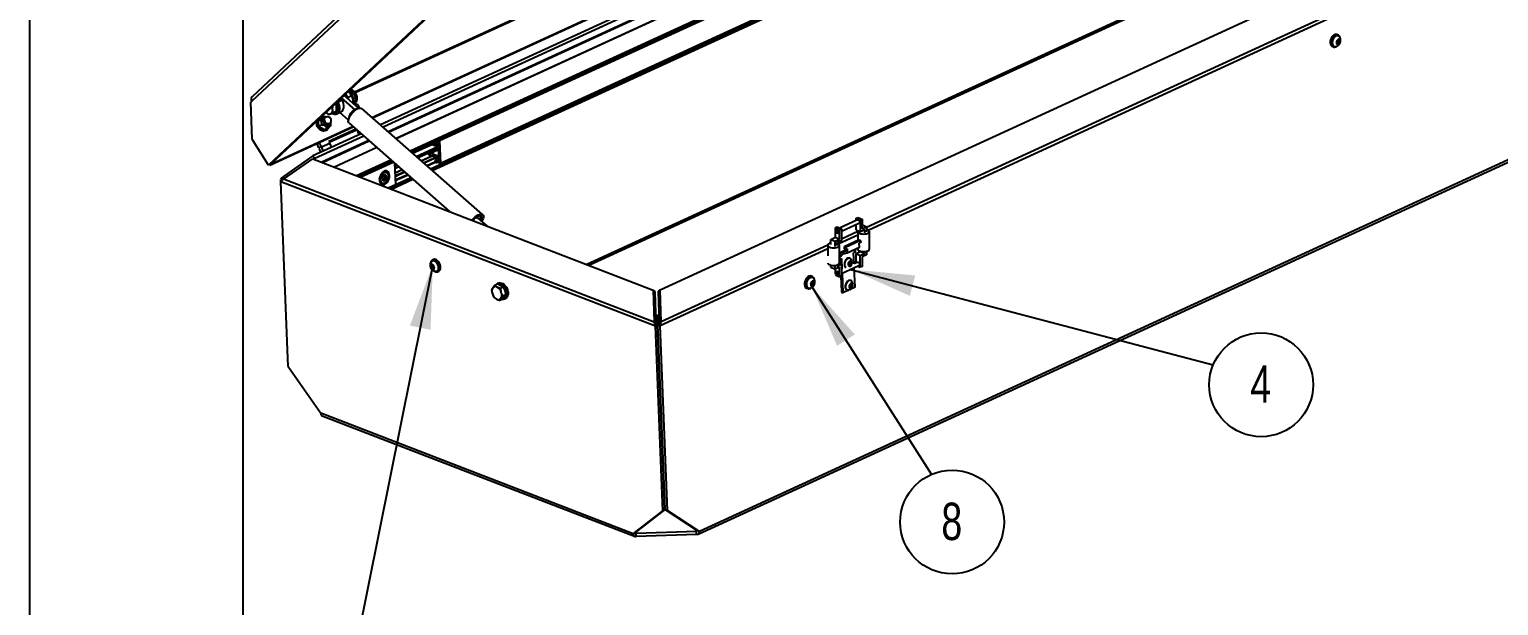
# Model space of a CAD drawing. Extents: x 0 to 7043, y 0 to 3042.
# Drawn here: x 0 to 1375, y 1475 to 2015 of the extents above; entities that cross this region are included whole.
import ezdxf

# ---------------------------------------------------------------- set-up
doc = ezdxf.new("R2010")
doc.units = 0
doc.header["$LTSCALE"] = 10
doc.layers.get('0').update_dxf_attribs({"linetype": 'CONTINUOUS'})
doc.layers.add('FORMATO', color=7, linetype='CONTINUOUS')
doc.styles.add('SLDTEXTSTYLE1', font='TXT', dxfattribs={"width": 0.75})
doc.dimstyles.new('SLDDIMSTYLE0', dxfattribs={"dimtxt": 0.18, "dimasz": 60, "dimexe": 0, "dimexo": 0.0625, "dimgap": 0, "dimtad": 0, "dimtih": 1, "dimtoh": 1, "dimdec": 0, "dimrnd": 1e-09, "dimzin": 0, "dimdsep": 46, "dimtxsty": 'Standard', "dimsah": 1, "dimcen": 0.09, "dimadec": 0, "dimazin": 0, "dimtfac": 60, "dimtdec": 0, "dimtofl": 0, "dimtmove": 0, "dimatfit": 3, "dimfxl": 1, "dimtolj": 1, "dimtzin": 0, "dimarcsym": 0})

# ---------------------------------------------------------------- blocks, each defined once
blk = doc.blocks.new('SW_NOTE_0_7')
at = {"layer": 'FORMATO', "color": 0}
blk.add_circle((19.4, -44.6), 48.6, dxfattribs=at)
at = {"layer": 'FORMATO', "color": 0, "insert": (19.1, -26.5), "char_height": 35, "attachment_point": 2, "style": 'SLDTEXTSTYLE1'}
blk.add_mtext('8', dxfattribs=at)
blk = doc.blocks.new('SW_NOTE_0_12')
at = {"layer": 'FORMATO', "color": 0}
blk.add_circle((44.9, -18.8), 48.6, dxfattribs=at)
at = {"layer": 'FORMATO', "color": 0, "insert": (44.5, -0.7), "char_height": 35, "attachment_point": 2, "style": 'SLDTEXTSTYLE1'}
blk.add_mtext('4', dxfattribs=at)

msp = doc.modelspace()

# ---------------------------------------------------------------- linework, layer by layer
at = {"color": 7, "linetype": 'Continuous'}
for p, q in [((0, 2970), (0, 0)), ((200, 100), (200, 2870)), ((320.7, 1932.3), (1768, 2597.6)), ((321.2, 1931.9), (1766.5, 2596.2)), ((1776.3, 2590.8), (328.7, 1925.3)), ((1777.9, 2588.3), (331.1, 1923.2)), ((1780.5, 2573.1), (343.3, 1912.5)), ((358.2, 1899.4), (1780.8, 2553.4)), ((377.1, 1882.8), (1781.8, 2528.5)), ((1677.1, 2504.7), (384, 1910.3)), ((384.6, 1888.7), (1677.8, 2483.1)), ((1678, 2483.6), (384.8, 1889.2)), ((590.4, 1770.9), (2101.2, 2465.4)), ((626.1, 1542.1), (2111.4, 2224.8)), ((2112.5, 2227.4), (627.3, 1544.6)), ((415.7, 2146.2), (208.4, 1951.8)), ((415.6, 2142), (208.3, 1947.6)), ((459.2, 2108.5), (223.8, 1887.7)), ((461.3, 2109.4), (225.9, 1888.7)), ((1225.3, 2009.5), (1224.1, 2010)), ((1225.3, 2008.7), (1225, 2008.8)), ((1219.8, 1998.8), (1220.9, 1998.3)), ((1221.2, 1999), (1221.5, 1998.9)), ((1223.8, 2002.4), (1224.6, 2004.5)), ((1224.6, 2000.9), (1223.8, 2002.4)), ((1224.8, 2002.1), (1224.1, 2001.8)), ((1224.6, 2004.5), (1226.2, 2005.2)), ((1226.3, 2001.5), (1224.6, 2000.9)), ((1225.2, 2003.2), (1224.8, 2002.1)), ((1224.8, 2002.1), (1226.3, 2001.5)), ((1225.6, 2004.2), (1225.2, 2003.2)), ((1225.3, 2004.8), (1225.6, 2004.2)), ((1225.6, 2004.2), (1227.1, 2003.7)), ((1226.2, 2005.2), (1227.1, 2003.7)), ((1227.1, 2003.7), (1226.3, 2001.5)), ((294.5, 1953.1), (308.1, 1941.1)), ((296, 1954.4), (297.8, 1951)), ((301.6, 1952.8), (299.2, 1957.4)), ((303.1, 1955.3), (300.9, 1957)), ((301.4, 1954.5), (301, 1954.7)), ((301.4, 1954.5), (303.1, 1955.3)), ((207.2, 1946.6), (208.3, 1947.6)), ((208.6, 1912.1), (207.2, 1946.6)), ((207.9, 1948.3), (208, 1947.3)), ((287.1, 1944.8), (284.3, 1943.5)), ((286.4, 1945.5), (287.1, 1944.8)), ((286.5, 1945.5), (286.7, 1945.2)), ((287.1, 1944.8), (287.2, 1941.4)), ((287.2, 1941.4), (287.3, 1938)), ((289, 1946.9), (288.6, 1947.5)), ((289, 1946.9), (292.8, 1948.7)), ((291.9, 1950.6), (304.6, 1939.5)), ((292.8, 1948.7), (291.9, 1950.6)), ((297.8, 1951), (301.6, 1952.8)), ((297.8, 1951), (298.3, 1949.7)), ((303.4, 1945.3), (304.3, 1946.4)), ((303.6, 1947.5), (305.4, 1948.3)), ((303.8, 1945.7), (304.7, 1946.1)), ((308.1, 1941.1), (304.6, 1939.5)), ((424.3, 1841.4), (311.3, 1940.6)), ((270.9, 1930), (270.1, 1929.3)), ((272.6, 1930.8), (270.6, 1929)), ((273.5, 1925.7), (271.5, 1923.8)), ((272.6, 1930.8), (272.9, 1929.8)), ((273.4, 1926.9), (273.5, 1925.7)), ((273.5, 1925.7), (274.6, 1925.2)), ((276.4, 1933), (275.7, 1932.7)), ((277.1, 1932.8), (275.8, 1932.7)), ((276.7, 1932), (276.2, 1931.6)), ((276.9, 1932.8), (276.4, 1933)), ((277.5, 1937.1), (280, 1935)), ((280, 1935), (281.8, 1935.6)), ((281, 1926.4), (281.5, 1926.9)), ((282.1, 1926), (282.3, 1927.3)), ((282.1, 1924.9), (282.1, 1926.1)), ((287.3, 1938), (284.4, 1936.6)), ((286.4, 1936.1), (287.5, 1936.6)), ((287.9, 1935.7), (291.8, 1937.5)), ((298.6, 1929.8), (290.5, 1936.9)), ((299.3, 1926.9), (393.4, 1844.2)), ((225.2, 1887.7), (303.1, 1923.5)), ((226.6, 1889), (302.6, 1924)), ((310.6, 1917), (265.5, 1896.3)), ((313, 1914.9), (267.1, 1893.8)), ((278.3, 1922.7), (276.3, 1920.8)), ((277.4, 1923.4), (278.3, 1922.7)), ((278.3, 1920.6), (279.1, 1921.3)), ((282.1, 1924.9), (280.2, 1923)), ((305.5, 1921.4), (280.2, 1909.8)), ((280.7, 1909.1), (306.2, 1920.8)), ((281.5, 1924.6), (282.1, 1924.9)), ((306.8, 1920.3), (307.5, 1919.2)), ((223.8, 1887.7), (208.8, 1911.4)), ((269, 1907.8), (269.4, 1906.9)), ((269.4, 1906.9), (271.3, 1908.7)), ((272.9, 1905.5), (271, 1903.7)), ((271, 1903.7), (271.6, 1902.8)), ((271.3, 1908.7), (271.2, 1908.9)), ((272.9, 1905.5), (273.5, 1904.5)), ((281.3, 1908.1), (273.5, 1904.5)), ((280.2, 1909.8), (281.3, 1908.1)), ((325.2, 1904.1), (285.5, 1885.9)), ((358.7, 1898.9), (379.4, 1908.4)), ((373.5, 1898.9), (373.5, 1899.2)), ((383, 1903.9), (373.7, 1899.6)), ((374.6, 1898.7), (374.6, 1898.5)), ((375.7, 1898.1), (375.7, 1898.3)), ((383.1, 1902.1), (375.9, 1898.8)), ((383, 1904.4), (376.2, 1907)), ((376.2, 1898.8), (383.3, 1896.1)), ((378.1, 1907.9), (378.2, 1907.6)), ((378.8, 1907.9), (378.2, 1907.6)), ((378.2, 1907.6), (378.9, 1907.3)), ((378.9, 1907.3), (378.8, 1908.2)), ((382.8, 1908.2), (379.9, 1906.9)), ((379.9, 1907.8), (379.9, 1906.9)), ((379.9, 1906.9), (382.9, 1905.7)), ((382.8, 1908.9), (380.6, 1909.7)), ((382.4, 1910.5), (382.9, 1910.3)), ((382.9, 1905.7), (382.8, 1908.9)), ((382.9, 1910.8), (382.9, 1910.7)), ((382.9, 1910.3), (382.9, 1910.7)), ((383.3, 1896.1), (383, 1904.4)), ((384, 1910.3), (384.8, 1889.2)), ((225.9, 1888.7), (223.8, 1887.7)), ((224.8, 1888.2), (225.2, 1887.7)), ((226.6, 1889), (225.2, 1887.7)), ((226.5, 1889.3), (226.6, 1889)), ((265.5, 1896.3), (237.9, 1877.1)), ((237.9, 1874.5), (265.5, 1893.6)), ((265.5, 1896.3), (267.1, 1893.8)), ((265.5, 1893.6), (584, 1770.7)), ((267.1, 1893.8), (266.3, 1893.3)), ((309, 1876.8), (340.1, 1891.1)), ((309.8, 1876.5), (340.6, 1890.6)), ((341.8, 1889.5), (342.6, 1869.5)), ((377.6, 1896.4), (367.1, 1891.6)), ((376.1, 1896.2), (377.5, 1896.9)), ((377.5, 1896.9), (376.7, 1897.3)), ((377.6, 1896), (377.5, 1896.9)), ((379.3, 1896.3), (378.6, 1896.5)), ((378.6, 1896.5), (378.6, 1895.6)), ((379.3, 1895.3), (379.3, 1896.3)), ((380.2, 1894.4), (382, 1895.2)), ((383.4, 1894.2), (380.2, 1892.8)), ((380.3, 1890.9), (380.2, 1892.8)), ((380.2, 1892.8), (383.5, 1891.5)), ((383.4, 1894.7), (380.4, 1895.8)), ((380.4, 1895.8), (380.4, 1894.9)), ((381.1, 1890), (382.2, 1890.5)), ((383.7, 1889.9), (381.3, 1890.9)), ((381.3, 1890.9), (381.3, 1890.5)), ((383.5, 1891.5), (383.4, 1894.7)), ((383.8, 1889.6), (383.7, 1889.9)), ((236.7, 1873.5), (235.3, 1874.1)), ((235.4, 1872.3), (235.3, 1874.1)), ((586, 1736.9), (235.3, 1872.2)), ((242.2, 1699.2), (235.3, 1872.2)), ((237.9, 1877.1), (239.1, 1875.3)), ((584.9, 1740.6), (237.9, 1874.5)), ((328, 1874.4), (327.9, 1874.5)), ((328, 1875.6), (328, 1874.3)), ((330.2, 1879.8), (329.3, 1878.8)), ((330, 1879.7), (329.6, 1879.6)), ((330, 1870.7), (330.2, 1870.6)), ((330.7, 1874.6), (330.4, 1874.7)), ((332.6, 1874.1), (331.3, 1874.6)), ((331.3, 1873.2), (331.4, 1873.2)), ((331.5, 1877.8), (331.7, 1877.7)), ((332.3, 1875.1), (332.2, 1875.3)), ((332.2, 1875.3), (333.4, 1874.8)), ((332.3, 1877.7), (333.6, 1877.2)), ((333.9, 1876.1), (332.7, 1876.6)), ((334.3, 1881.1), (334.1, 1881.2)), ((339, 1865.2), (359, 1874.4)), ((349, 1883.2), (342.2, 1880.1)), ((336, 1866.4), (342.6, 1869.5)), ((428.8, 1830.6), (419.9, 1838.4)), ((754.6, 1829.1), (756.2, 1829.9)), ((756.2, 1829.9), (760.2, 1828.1)), ((775.2, 1836.5), (758.5, 1828.8)), ((760.1, 1825.7), (776.6, 1833.3)), ((773.9, 1827), (774, 1832.1)), ((774, 1838), (775.6, 1838.8)), ((774, 1835.9), (774, 1838)), ((774, 1838), (777.9, 1836.2)), ((775.6, 1838.8), (779.6, 1837)), ((777.9, 1836.2), (779.6, 1837)), ((777.9, 1825.2), (777.9, 1836.2)), ((779.6, 1837), (779.5, 1828.1)), ((779.5, 1828.1), (783.8, 1830)), ((779.6, 1831.7), (779.9, 1831.8)), ((779.9, 1831.8), (783.8, 1830)), ((783.8, 1830), (783.8, 1825.2)), ((750.3, 1818.2), (754.5, 1820.2)), ((750.3, 1818.2), (754.2, 1816.5)), ((750.3, 1813.3), (750.3, 1818.2)), ((754.2, 1816.5), (758.5, 1818.4)), ((754.2, 1811.6), (754.2, 1816.5)), ((754.5, 1820.2), (754.6, 1829.1)), ((754.5, 1820.2), (758.5, 1818.4)), ((754.6, 1829.1), (758.5, 1827.3)), ((755.8, 1827.6), (755.2, 1827.3)), ((760.1, 1817.1), (755.9, 1815.1)), ((756.7, 1824.1), (757.2, 1824.4)), ((758.5, 1827.3), (760.2, 1828.1)), ((758.5, 1818.4), (758.5, 1827.3)), ((760.2, 1828.1), (760.1, 1817.1)), ((776.7, 1817.6), (762.6, 1811.2)), ((778.1, 1817.1), (764.1, 1810.6)), ((773.9, 1827), (777.9, 1825.2)), ((775.5, 1825.7), (775.5, 1817.1)), ((776.7, 1817.6), (778.1, 1817.1)), ((782.1, 1827.1), (777.9, 1825.2)), ((778.1, 1817.1), (778.2, 1815.3)), ((782.1, 1824.4), (782.1, 1827.1)), ((784.8, 1827.4), (783.8, 1827.8)), ((786.4, 1809.2), (786.5, 1825.6)), ((747.3, 1812.7), (747.3, 1802.7)), ((755.9, 1815.1), (755.9, 1812.4)), ((756.7, 1814.5), (755.9, 1814.8)), ((758.3, 1796.2), (758.3, 1812.7)), ((758.3, 1802.9), (758.8, 1803.1)), ((758.8, 1802), (758.3, 1802.1)), ((764.2, 1808.1), (758.7, 1805.6)), ((758.7, 1805.6), (764.2, 1807)), ((758.7, 1805.6), (758.8, 1803.1)), ((760.2, 1802.6), (758.8, 1803.1)), ((758.8, 1802), (760.2, 1802.6)), ((758.9, 1799.7), (758.8, 1802)), ((765.7, 1805.3), (760.2, 1803.9)), ((760.2, 1803.9), (760.2, 1802.6)), ((764.1, 1810.6), (762.6, 1811.2)), ((762.6, 1811.2), (762.7, 1809.4)), ((762.7, 1809.4), (764.1, 1808.8)), ((764.1, 1808.8), (764.1, 1810.6)), ((764.1, 1808.8), (765.5, 1809.5)), ((764.2, 1807), (764.2, 1808.8)), ((765.5, 1809.5), (765.7, 1805.3)), ((777, 1810.5), (765.7, 1805.3)), ((772.9, 1808.4), (771.5, 1807.8)), ((771.5, 1807.8), (771.5, 1808)), ((773, 1806.2), (771.6, 1805.5)), ((772, 1795.4), (771.6, 1805.5)), ((772.6, 1808.5), (772.9, 1808.4)), ((772.9, 1808.4), (773, 1806.2)), ((773.9, 1805), (778.1, 1806.9)), ((773.9, 1805), (777.8, 1803.2)), ((773.9, 1796.3), (773.9, 1805)), ((778.2, 1815.3), (776.8, 1814.6)), ((777, 1810.5), (776.8, 1814.6)), ((777.8, 1803.2), (782.1, 1805.1)), ((777.8, 1792.2), (777.8, 1803.2)), ((778.1, 1806.9), (778.1, 1807)), ((778.1, 1806.9), (782.1, 1805.1)), ((783.7, 1803.8), (779.5, 1801.8)), ((779.5, 1801.8), (779.5, 1792.9)), ((782.1, 1805.1), (782.1, 1806.7)), ((783.7, 1807), (783.7, 1803.8)), ((375.8, 1792), (375.9, 1794)), ((377.2, 1792.7), (375.8, 1792)), ((377.1, 1790.3), (375.8, 1792)), ((375.9, 1794), (377.3, 1794.3)), ((378.2, 1799.3), (377.1, 1798.8)), ((377.4, 1798.1), (377.1, 1798)), ((378.6, 1790.9), (377.1, 1790.3)), ((378.6, 1790.5), (377.1, 1790.3)), ((377.2, 1792.7), (377.3, 1793.7)), ((377.9, 1791.8), (377.2, 1792.7)), ((377.3, 1794.3), (378.7, 1792.5)), ((377.3, 1793.7), (377.3, 1794.3)), ((378.6, 1790.9), (377.9, 1791.8)), ((378.7, 1792.5), (378.6, 1790.5)), ((378.6, 1790.9), (378.6, 1790.9)), ((381.5, 1788.4), (381.8, 1788.6)), ((382.1, 1787.9), (383.2, 1788.4)), ((750.3, 1792), (750.3, 1794)), ((750.3, 1792), (754.2, 1790.2)), ((754.2, 1790.2), (754.2, 1793.8)), ((758.4, 1792.2), (754.2, 1790.2)), ((754.5, 1785.5), (754.5, 1790.4)), ((755.9, 1793.1), (760.1, 1795.1)), ((755.9, 1794.2), (755.9, 1793.1)), ((758.3, 1799.9), (758.9, 1799.7)), ((758.3, 1795.9), (760.1, 1795.1)), ((758.4, 1783.2), (758.4, 1792.2)), ((758.9, 1799.7), (760.3, 1800.3)), ((758.9, 1799.7), (759.1, 1795.5)), ((760.1, 1795.1), (760.1, 1784)), ((760.1, 1786.1), (776.6, 1793.7)), ((760.7, 1790.2), (760.1, 1790)), ((760.3, 1800.3), (760.7, 1790.2)), ((767.1, 1794.3), (767.2, 1795.9)), ((767.5, 1794.7), (767.1, 1794.3)), ((768.1, 1793.7), (767.1, 1794.3)), ((767.2, 1795.9), (768.3, 1797)), ((768.1, 1795.3), (767.5, 1794.7)), ((768.2, 1800.5), (767.9, 1800.6)), ((768.2, 1796.9), (768.1, 1796.1)), ((768.1, 1796.1), (768.1, 1795.3)), ((768.1, 1795.3), (769.2, 1794.9)), ((769.2, 1794.9), (768.1, 1793.7)), ((768.2, 1796.9), (769.3, 1796.5)), ((768.3, 1797), (769.3, 1796.5)), ((769.3, 1796.5), (769.2, 1794.9)), ((775.1, 1796.9), (772, 1795.4)), ((772.9, 1773.3), (772.1, 1791.6)), ((775.5, 1793.2), (777.8, 1792.2)), ((779.5, 1792.9), (777.8, 1792.2)), ((435.7, 1775), (433.8, 1772.8)), ((438.6, 1776.4), (435.7, 1775)), ((439.1, 1777.3), (438, 1776.8)), ((438.6, 1776.4), (441.3, 1774.9)), ((441.3, 1774.9), (443.9, 1773.5)), ((731.6, 1776.1), (732.4, 1778.3)), ((732.4, 1774.6), (731.6, 1776.1)), ((733, 1783.3), (731.9, 1783.7)), ((732.6, 1775.8), (731.9, 1775.6)), ((732.4, 1778.3), (734, 1778.9)), ((734, 1775.2), (732.4, 1774.6)), ((733, 1776.9), (732.6, 1775.8)), ((732.6, 1775.8), (734, 1775.2)), ((733, 1782.5), (732.8, 1782.6)), ((733.4, 1778), (733, 1776.9)), ((733.1, 1778.5), (733.4, 1778)), ((733.4, 1778), (734.8, 1777.4)), ((734, 1778.9), (734.8, 1777.4)), ((734.8, 1777.4), (734, 1775.2)), ((754.5, 1785), (758.4, 1783.2)), ((755.7, 1787.9), (755.2, 1787.7)), ((756.7, 1784.5), (757.2, 1784.8)), ((760.1, 1784), (758.4, 1783.2)), ((759.6, 1783.8), (760.2, 1768.7)), ((760.9, 1786.5), (761.6, 1768.2)), ((767.9, 1774.8), (768.9, 1776.1)), ((768, 1773.2), (767.9, 1774.8)), ((769, 1774.7), (768.5, 1774.1)), ((769, 1779.6), (768.8, 1779.7)), ((768.9, 1776.1), (770, 1775.8)), ((768.9, 1776.1), (768.9, 1775.5)), ((768.9, 1775.5), (769, 1774.7)), ((769, 1774.7), (770.1, 1774.3)), ((770.1, 1774.3), (769.1, 1773)), ((770, 1775.8), (770.1, 1774.3)), ((435, 1763.8), (437.2, 1762.2)), ((441, 1772.1), (438, 1773.4)), ((440.3, 1760.9), (441.4, 1762.8)), ((443.2, 1762.2), (440.3, 1760.9)), ((443.9, 1773.5), (441, 1772.1)), ((444.7, 1764.3), (443.2, 1762.2)), ((446.2, 1766.4), (443.3, 1765.1)), ((443.9, 1773.5), (445.1, 1769.9)), ((446.2, 1766.4), (444.7, 1764.3)), ((444.7, 1762.2), (445.8, 1762.8)), ((445.1, 1769.9), (446.2, 1766.4)), ((584, 1770.7), (584.9, 1740.6)), ((584, 1770.7), (585.6, 1769.5)), ((585.6, 1769.5), (586.5, 1739.4)), ((589, 1769.6), (590.4, 1770.9)), ((589.8, 1739.5), (589, 1769.6)), ((591.3, 1740.8), (590.4, 1770.9)), ((727.6, 1772.5), (728.7, 1772.1)), ((729, 1772.8), (729.3, 1772.7)), ((760.2, 1768.7), (761.6, 1768.2)), ((767.3, 1770.8), (761.6, 1768.2)), ((765.3, 1770.9), (765.6, 1770.8)), ((768.5, 1774.1), (768, 1773.4)), ((768, 1773.4), (769.1, 1773)), ((768, 1773.4), (768, 1773.4)), ((769.1, 1773), (768, 1773.2)), ((772.9, 1773.3), (768.4, 1771.3)), ((588.3, 1746.5), (586.2, 1747.4)), ((589.6, 1747.1), (588.3, 1746.5)), ((584.9, 1740.6), (586.5, 1739.4)), ((588.1, 1737.9), (586, 1736.9)), ((592.9, 1564), (586, 1736.9)), ((586.5, 1739.4), (588.1, 1737.9)), ((595, 1564.9), (588.1, 1737.9)), ((588.2, 1737.9), (589.8, 1739.5)), ((588.2, 1737.9), (590.4, 1737.1)), ((595.1, 1565.1), (588.2, 1737.9)), ((588.4, 1738.1), (588.3, 1746.5)), ((591.3, 1740.8), (589.8, 1739.5)), ((597.3, 1564.3), (590.4, 1737.1)), ((588.5, 1729.1), (588.5, 1730.6)), ((589.6, 1702.1), (588.6, 1728.4)), ((242.2, 1699.2), (272.7, 1655.3)), ((589.6, 1701.9), (589.6, 1701.9)), ((589.6, 1701.9), (589.7, 1701.9)), ((565.1, 1542.5), (272.7, 1655.3)), ((274.1, 1652.9), (566.5, 1540.1)), ((565.1, 1542.5), (592.9, 1564)), ((567.2, 1543.5), (595, 1564.9)), ((592.9, 1564), (595, 1564.9)), ((597.3, 1564.3), (595.1, 1565.1)), ((595.1, 1565.1), (625.1, 1545.5)), ((597.3, 1564.3), (627.3, 1544.6)), ((565.1, 1542.5), (567.2, 1543.5)), ((567.9, 1542.9), (624.5, 1544.8)), ((568, 1540.2), (567.9, 1542.9)), ((568, 1540.2), (624.6, 1542.1)), ((624.6, 1542.1), (624.5, 1544.8)), ((627.3, 1544.6), (625.1, 1545.5))]:
    msp.add_line(p, q, dxfattribs=at)
at = {"color": 8, "linetype": 'Continuous'}
for p, q in [((304.5, 1956.2), (1752.8, 2621.9)), ((305, 1955.6), (1753, 2621.2)), ((1778.5, 2582.1), (335.9, 1919)), ((336.3, 1918.7), (1780.1, 2582.4)), ((1780.5, 2573), (343.4, 1912.4)), ((356.4, 1901), (1780.7, 2555.7)), ((1780.7, 2555), (357, 1900.5)), ((358, 1899.6), (1780.8, 2553.6)), ((375.4, 1884.3), (1776.5, 2528.4)), ((1779.5, 2529), (375.9, 1883.8)), ((377, 1882.9), (1781.8, 2528.7)), ((1759.6, 2363.5), (522, 1794.6)), ((523.8, 1793.9), (1760.4, 2362.3)), ((1942.7, 2362.1), (783.8, 1829.3)), ((1942.7, 2358.8), (785.7, 1826.9)), ((317.8, 1910.7), (273.8, 1890.4)), ((274.3, 1890.2), (318.2, 1910.3)), ((325.3, 1904.1), (285.6, 1885.8)), ((358.5, 1899.2), (381.1, 1909.6)), ((362.2, 1895.9), (381.7, 1904.9)), ((373.5, 1898.8), (363.9, 1894.4)), ((383, 1902.6), (374.6, 1898.7)), ((383, 1902.4), (374.6, 1898.5)), ((383.1, 1902), (376.2, 1898.8)), ((382.5, 1909), (379.9, 1907.8)), ((306.2, 1877.9), (338.3, 1892.7)), ((338.9, 1892.2), (307.1, 1877.6)), ((308.7, 1876.9), (339.9, 1891.3)), ((342, 1886.6), (344.1, 1887.6)), ((345.8, 1886.1), (342.1, 1884.3)), ((377.6, 1896.3), (367.2, 1891.5)), ((369, 1889.9), (379.7, 1894.8)), ((382.2, 1895.1), (369.6, 1889.4)), ((372, 1887.3), (380.3, 1891.1)), ((380.5, 1890.4), (372.6, 1886.8)), ((379.3, 1895.9), (378.6, 1895.6)), ((381.5, 1895.4), (380.4, 1894.9)), ((381.8, 1890.7), (381.3, 1890.5)), ((330.4, 1874.7), (330.6, 1874.6)), ((330.8, 1874.5), (330.9, 1874.6)), ((331.1, 1873.8), (331.8, 1873.5)), ((331.6, 1877.7), (331.5, 1877.8)), ((333.3, 1878), (332.7, 1878.3)), ((336.2, 1866.3), (357.2, 1876)), ((357.8, 1875.5), (337.1, 1866)), ((338.7, 1865.3), (358.9, 1874.6)), ((349.1, 1883.2), (342.2, 1880)), ((342.3, 1877.6), (350.9, 1881.6)), ((351.5, 1881), (342.4, 1876.8)), ((342.5, 1873.8), (353.9, 1879)), ((354.5, 1878.4), (342.5, 1872.9)), ((775.5, 1822.2), (757.6, 1814)), ((775.5, 1825.5), (760.1, 1818.5)), ((747.3, 1809.3), (590.4, 1737.1)), ((747.3, 1812.6), (591.3, 1740.8)), ((588.3, 1746.5), (586.2, 1747.3)), ((589.6, 1747), (588.3, 1746.5)), ((588.5, 1729.2), (588.5, 1729.1)), ((588.5, 1729.1), (588.6, 1729.2)), ((588.6, 1728.4), (588.5, 1728.4)), ((588.6, 1728.4), (588.6, 1728.4)), ((589.6, 1702.1), (589.6, 1702.1)), ((589.6, 1702.1), (589.7, 1702.1)), ((567.9, 1542.9), (567.3, 1543.2)), ((625.1, 1545.1), (624.5, 1544.8))]:
    msp.add_line(p, q, dxfattribs=at)
at = {"color": 7, "linetype": 'Continuous', "flags": 128}
for points in [[(1224.1, 2010), (1223.3, 2010.1), (1222.3, 2010), (1221.2, 2009.5), (1220.2, 2008.7), (1219.3, 2007.7), (1218.6, 2006.4), (1218.1, 2005), (1217.8, 2003.5), (1217.8, 2002.1), (1218, 2000.9), (1218.5, 1999.8), (1219.2, 1999.1), (1219.8, 1998.8)], [(1227.3, 2006), (1227.2, 2006.8), (1226.8, 2008), (1226.2, 2008.9), (1225.4, 2009.5), (1224.5, 2009.7), (1223.4, 2009.6), (1222.4, 2009.1), (1221.4, 2008.3), (1220.5, 2007.2), (1219.7, 2005.9), (1219.2, 2004.5), (1218.9, 2003.1), (1218.9, 2001.7), (1219.1, 2000.4), (1219.6, 1999.4), (1220.3, 1998.7), (1221.2, 1998.2), (1222.2, 1998.2), (1223.3, 1998.5), (1224.3, 1999.1), (1224.8, 1999.6)], [(1225, 2008.8), (1224.9, 2008.9), (1224, 2009), (1223.1, 2008.8), (1222.1, 2008.2), (1221.2, 2007.4), (1220.5, 2006.3), (1219.9, 2005.1), (1219.5, 2003.8), (1219.4, 2002.5), (1219.5, 2001.3), (1219.9, 2000.2), (1220.5, 1999.5), (1221.2, 1999)], [(1226.2, 2008), (1226, 2008.3), (1225.2, 2008.7), (1224.3, 2008.9), (1223.3, 2008.7), (1222.4, 2008.1), (1221.5, 2007.3), (1220.7, 2006.2), (1220.2, 2005), (1219.8, 2003.7), (1219.7, 2002.4), (1219.8, 2001.2), (1220.2, 2000.1), (1220.8, 1999.4), (1221.5, 1998.9), (1222.4, 1998.8), (1222.7, 1998.8)], [(1227, 2002.5), (1227.3, 2003.4), (1227.2, 2004.3), (1227, 2005), (1226.5, 2005.4), (1225.9, 2005.6), (1225.2, 2005.3), (1224.6, 2004.8), (1224, 2004), (1223.7, 2003.1), (1223.6, 2002.2), (1223.7, 2001.4), (1224.1, 2000.8), (1224.7, 2000.5), (1225.3, 2000.6), (1226, 2001), (1226.6, 2001.6), (1227, 2002.5)], [(300.9, 1957), (300.7, 1957.1), (299.4, 1957.6)], [(304.7, 1946.2), (305.1, 1946.4), (305.9, 1947.1), (306.4, 1947.9), (306.8, 1949), (306.9, 1950.3), (306.8, 1951.6), (306.4, 1952.9), (306.2, 1953.6), (305.5, 1954.9), (304.7, 1956), (303.8, 1957), (302.7, 1957.7), (301.5, 1958.1), (300.5, 1958.2), (299.9, 1958.1)], [(303.1, 1955.3), (303.6, 1954.5), (304.7, 1952)], [(283.2, 1936.1), (284, 1935.9), (285.2, 1935.8), (286.3, 1936), (287.2, 1936.6), (287.9, 1937.5), (288.4, 1938.7), (288.7, 1940.1), (288.7, 1941.6), (288.4, 1943.3), (287.9, 1944.9), (287.2, 1946.2)], [(283.9, 1939.8), (284.1, 1942.6), (284.2, 1943.4)], [(284.4, 1936.6), (284, 1939), (283.9, 1939.8)], [(284.1, 1935.9), (284.2, 1935.8), (285.5, 1935.4), (286.8, 1935.4), (287.9, 1935.7), (288.9, 1936.3), (289.7, 1937.3), (290.2, 1938.6), (290.5, 1940.1), (290.5, 1941.7), (290.2, 1943.5), (289.7, 1945.2), (289, 1946.9)], [(287.1, 1944.2), (287.5, 1943), (287.6, 1941.6)], [(287.6, 1941.6), (287.6, 1940.2), (287.3, 1939.2)], [(287.5, 1936.6), (288.3, 1937.1), (289, 1938), (289.5, 1939.2), (289.8, 1940.6), (289.8, 1942.2), (289.5, 1943.8), (289, 1945.4), (288.2, 1947), (288.2, 1947.1)], [(291.8, 1937.5), (291.8, 1937.5), (292.8, 1938.1), (293.5, 1939.1), (294.1, 1940.4), (294.4, 1941.9), (294.4, 1943.5), (294.1, 1945.3), (293.6, 1947), (292.8, 1948.7)], [(299.3, 1926.9), (299, 1927.2), (298.7, 1927.9), (298.5, 1928.9), (298.7, 1930.2), (299.1, 1931.5), (299.8, 1933), (300.7, 1934.5), (301.8, 1935.9), (303, 1937.3), (304.3, 1938.5), (305.7, 1939.5), (307, 1940.3), (308.3, 1940.9), (309.5, 1941.1), (310.4, 1941), (311.2, 1940.7), (311.3, 1940.6)], [(304.3, 1946.4), (304.4, 1946.5), (305.4, 1948.3)], [(304.7, 1952), (305, 1951), (305.4, 1948.3)], [(309.3, 1941.1), (307.1, 1940.6), (306.8, 1940.5)], [(278.3, 1920.6), (277.7, 1920.1), (276.6, 1919.7), (275.3, 1919.6), (274, 1919.8), (272.7, 1920.4), (271.5, 1921.3), (270.5, 1922.4), (269.7, 1923.6), (269.2, 1925), (269, 1926.3), (269.1, 1927.5), (269.6, 1928.6), (270.1, 1929.3)], [(278.5, 1920.8), (277.3, 1920.4), (276.1, 1920.3), (274.8, 1920.6), (273.5, 1921.1), (272.3, 1922), (271.2, 1923.1), (270.4, 1924.3), (269.9, 1925.7), (269.7, 1927), (269.9, 1928.2), (270.3, 1929.3), (271.1, 1930.2), (272.1, 1930.8), (272.8, 1931)], [(271.5, 1923.8), (270.8, 1926.4), (270.6, 1929)], [(273.5, 1931.4), (273.1, 1931.2), (272.6, 1930.8)], [(281, 1926.4), (280.8, 1926.3), (280, 1925.9), (279, 1925.9), (278, 1926.2), (277, 1926.8), (276.2, 1927.7)], [(281.8, 1935.6), (282, 1935.7), (284.4, 1936.6)], [(276.3, 1920.8), (273.5, 1922.2), (271.5, 1923.8)], [(278.3, 1922.7), (278.9, 1923), (279.2, 1923.3)], [(374.6, 1898.7), (374.5, 1899), (374.4, 1899.3), (374.2, 1899.5), (374, 1899.6), (373.8, 1899.7), (373.7, 1899.6), (373.6, 1899.4), (373.5, 1899.2)], [(373.5, 1898.9), (373.7, 1898.1), (374, 1897.4), (374.5, 1896.7), (375.1, 1896.3), (375.6, 1896.1), (376.1, 1896.3), (376.5, 1896.6), (376.7, 1897.3)], [(374.6, 1898.5), (374.7, 1898.2), (374.8, 1897.9), (375, 1897.7), (375.2, 1897.6), (375.4, 1897.6), (375.5, 1897.6), (375.6, 1897.8), (375.7, 1898.1)], [(376.2, 1898.8), (376.1, 1898.8), (376, 1898.8), (375.9, 1898.8), (375.8, 1898.8), (375.7, 1898.7), (375.7, 1898.6), (375.7, 1898.5), (375.7, 1898.3)], [(377.6, 1896), (377.6, 1895.7), (377.6, 1895.6)], [(378.6, 1895.3), (378.6, 1895.3), (378.6, 1895.6)], [(379.3, 1895.3), (379.4, 1895), (379.4, 1895)], [(380.1, 1894.4), (380.1, 1894.4), (380.3, 1894.5), (380.4, 1894.6), (380.4, 1894.9)], [(380.3, 1890.9), (380.3, 1890.7), (380.5, 1890.4), (380.6, 1890.2), (380.8, 1890), (381, 1890), (381.2, 1890.1), (381.3, 1890.3), (381.3, 1890.5)], [(383.8, 1889.6), (383.8, 1889.3), (383.9, 1889), (384.1, 1888.8), (384.3, 1888.7), (384.5, 1888.7), (384.7, 1888.8), (384.8, 1888.9), (384.8, 1889.2)], [(237.9, 1877.1), (236.4, 1875.8), (235.3, 1874.1)], [(235.3, 1872.2), (236.4, 1873.4), (237.9, 1874.5)], [(337.1, 1878), (336.9, 1879.3), (336.5, 1880.5), (335.8, 1881.4), (335, 1882), (334, 1882.3), (333, 1882.2), (331.9, 1881.8), (330.8, 1881), (329.8, 1880), (329, 1878.7), (328.3, 1877.3), (327.8, 1875.8), (327.6, 1874.4), (327.7, 1872.9), (328, 1871.7), (328.6, 1870.6), (329.3, 1869.9), (330.2, 1869.4), (331.2, 1869.4), (332.3, 1869.6), (333.4, 1870.2), (334.5, 1871.1), (335.4, 1872.2), (336.1, 1873.6), (336.7, 1875), (337, 1876.5), (337.1, 1878)], [(327.7, 1875), (328, 1874.4), (328, 1874.2)], [(327.8, 1874.8), (328, 1874.6), (328.1, 1874.5)], [(328.5, 1874), (328.7, 1876), (329, 1877), (329.5, 1878.1), (330.1, 1879), (330.8, 1879.8), (332.2, 1880.8), (333.6, 1881.1), (334.3, 1880.9), (335, 1880.6), (335.5, 1880), (335.9, 1879.3), (336.2, 1877.6)], [(329.4, 1879.5), (329.6, 1879.6), (329.9, 1879.6)], [(330.2, 1879.9), (329.6, 1879.6), (329.5, 1879.5)], [(329.9, 1879.7), (329.8, 1879.7), (329.8, 1879.7)], [(332.5, 1873.2), (333.2, 1873.7), (333.8, 1874.5), (334.2, 1875.5), (334.4, 1876.5), (334.3, 1877.4), (333.9, 1878.1), (333.3, 1878.5), (332.6, 1878.5), (331.9, 1878.2), (331.2, 1877.5), (330.7, 1876.6), (330.4, 1875.6), (330.4, 1874.7), (330.6, 1873.8), (331.1, 1873.3), (331.7, 1873.1), (332.5, 1873.2)], [(336.2, 1877.6), (336, 1875.6), (335.7, 1874.6), (335.2, 1873.5), (334.6, 1872.6), (334, 1871.8), (332.6, 1870.8), (331.1, 1870.5), (330.4, 1870.7), (330.4, 1870.7)], [(330.5, 1875.6), (330.5, 1875.5), (330.4, 1875.4)], [(330.4, 1874.7), (330.4, 1874.7), (330.5, 1874.6), (330.6, 1874.6)], [(330.6, 1874.6), (330.7, 1874.6), (330.8, 1874.5), (331, 1874.3), (331, 1874.1), (331.1, 1874), (331.1, 1873.7)], [(331, 1877.1), (331, 1877.1), (331, 1876.9)], [(331.1, 1873.7), (331.2, 1873.5), (331.2, 1873.3), (331.3, 1873.2), (331.4, 1873.2), (331.6, 1873.2), (331.7, 1873.2), (331.7, 1873.4), (331.8, 1873.5)], [(331.6, 1874.5), (331.4, 1874.6), (331.3, 1874.6)], [(331.3, 1873.2), (331.7, 1873.1), (332.4, 1873.3)], [(331.6, 1874.5), (331.4, 1874.5), (331.4, 1874.5)], [(331.6, 1877.7), (331.6, 1877.8), (331.5, 1877.8)], [(332.6, 1878.2), (332.4, 1878), (332.1, 1877.8), (332, 1877.7), (331.8, 1877.7), (331.7, 1877.7), (331.6, 1877.7)], [(331.6, 1874.5), (331.7, 1874.4), (331.9, 1874.4), (332, 1874.5), (332.2, 1874.6), (332.2, 1874.7), (332.3, 1874.9), (332.3, 1875.1), (332.2, 1875.2)], [(332.6, 1877.6), (332.4, 1877.6), (332.3, 1877.6)], [(332.4, 1873.3), (333.1, 1873.8), (333.7, 1874.5), (334.2, 1875.5), (334.3, 1876.5), (334.2, 1877.4), (333.9, 1878.1), (333.3, 1878.5)], [(333.3, 1878), (333.4, 1878.2), (333.4, 1878.3), (333.3, 1878.4), (333.2, 1878.5), (333.1, 1878.5), (333, 1878.4), (332.8, 1878.4), (332.7, 1878.2), (332.6, 1878.2)], [(332.8, 1874), (333, 1873.9), (333.1, 1873.9), (333.3, 1874), (333.4, 1874.1), (333.5, 1874.2), (333.5, 1874.4), (333.5, 1874.6), (333.5, 1874.6), (333.4, 1874.8)], [(333.9, 1877.1), (333.6, 1877.2), (333.3, 1877.3), (333.2, 1877.5), (333.2, 1877.7), (333.3, 1878), (333.3, 1878)], [(333.9, 1877.1), (334, 1877.1), (334.2, 1877), (334.3, 1876.9), (334.3, 1876.7), (334.3, 1876.6), (334.2, 1876.4), (334.1, 1876.3), (333.9, 1876.2), (333.9, 1876.1)], [(334.3, 1881.1), (335, 1880.7), (335.5, 1880.1)], [(336.2, 1878.1), (336.1, 1879), (336, 1879.2)], [(414.4, 1836.2), (414.8, 1836.7), (416, 1838), (417.4, 1839.3), (418.7, 1840.3), (420.1, 1841.1), (421.3, 1841.6), (422.5, 1841.9), (423.5, 1841.8), (424.2, 1841.4), (424.7, 1840.8), (425, 1839.9), (425, 1838.8), (424.7, 1837.5)], [(422.9, 1835.8), (423.2, 1836.8), (423.4, 1837.9), (423.4, 1838.8), (423.1, 1839.5), (422.6, 1840), (421.9, 1840.2), (421, 1840.1), (419.9, 1839.7), (418.8, 1839.1), (417.6, 1838.2), (416.5, 1837.2), (415.4, 1836), (415.3, 1835.8)], [(415.3, 1835.8), (415.5, 1836), (415.6, 1836.2)], [(416.3, 1837), (417.1, 1837.7), (418, 1838.3), (418.8, 1838.6), (419.5, 1838.6), (419.9, 1838.4)], [(424.7, 1837.5), (424.1, 1836), (423.7, 1835.1)], [(775.2, 1836.5), (775.4, 1836.5), (775.9, 1836.5), (776.4, 1836.1), (776.8, 1835.6), (777.1, 1835), (777.2, 1834.3), (777.1, 1833.8), (776.8, 1833.4), (776.6, 1833.3)], [(756, 1827.3), (755.5, 1827.4), (755.1, 1827.2), (754.8, 1826.8), (754.7, 1826.3), (754.8, 1825.7), (755.1, 1825), (755.5, 1824.5), (756, 1824.2), (756.5, 1824.1), (756.9, 1824.2), (757.1, 1824.6), (757.2, 1825.2), (757.1, 1825.8), (756.9, 1826.4), (756.5, 1827), (756, 1827.3)], [(756.5, 1827.5), (756, 1827.6), (755.8, 1827.6)], [(757.2, 1824.4), (757.4, 1824.5), (757.7, 1824.9), (757.7, 1825.4), (757.7, 1826), (757.4, 1826.7), (757, 1827.2), (756.5, 1827.5)], [(775.6, 1826.2), (775.5, 1825.6), (775.7, 1825), (776.2, 1824.4), (777.1, 1823.9), (778.2, 1823.5), (779.6, 1823.2), (781, 1823.1), (782.4, 1823.2), (783.7, 1823.5), (784.9, 1823.9), (785.7, 1824.4), (786.3, 1825), (786.5, 1825.7), (786.3, 1826.3), (785.7, 1826.9), (784.8, 1827.4)], [(750.3, 1814.9), (750.1, 1814.9), (748.9, 1814.5), (748.1, 1814), (747.5, 1813.4), (747.3, 1812.7), (747.5, 1812.1), (748.1, 1811.5), (749, 1810.9), (750.1, 1810.5), (751.4, 1810.3), (752.9, 1810.2), (754.3, 1810.3), (755.6, 1810.6), (756.7, 1811), (757.6, 1811.5), (758.2, 1812.1), (758.3, 1812.7), (758.1, 1813.4), (757.6, 1814), (756.7, 1814.5)], [(775.5, 1809), (775.6, 1808.5), (776.2, 1807.9), (777.1, 1807.4), (778.2, 1807), (779.5, 1806.8), (781, 1806.7), (782.4, 1806.8), (783.7, 1807), (784.9, 1807.4), (785.7, 1807.9), (786.3, 1808.5), (786.4, 1809.2)], [(383.8, 1791.1), (383.7, 1792.5), (383.4, 1793.9), (382.8, 1795.3), (382.1, 1796.6), (381.1, 1797.6), (380.1, 1798.4), (379, 1798.9), (378, 1799), (377, 1798.8), (376.3, 1798.2), (375.7, 1797.3), (375.4, 1796.2), (375.3, 1795.3)], [(379.1, 1791.3), (379, 1792.2), (378.7, 1793.1), (378.2, 1793.9), (377.5, 1794.5), (376.8, 1794.7), (376.2, 1794.7), (375.7, 1794.3), (375.4, 1793.6), (375.4, 1792.8), (375.6, 1791.9), (376, 1791), (376.6, 1790.3), (377.3, 1789.9), (378, 1789.8), (378.5, 1790), (378.9, 1790.5), (379.1, 1791.3)], [(383, 1791.3), (382.9, 1792.5), (382.6, 1793.8), (382.1, 1795.1), (381.3, 1796.2), (380.5, 1797.1), (379.5, 1797.8), (378.5, 1798.1), (377.6, 1798.1), (376.8, 1797.8), (376.2, 1797.3)], [(383.3, 1791.4), (383.2, 1792.6), (382.9, 1793.9), (382.4, 1795.2), (381.6, 1796.3), (380.7, 1797.2), (379.8, 1797.9), (378.8, 1798.3), (377.9, 1798.3), (377.4, 1798.1)], [(384.9, 1791.6), (384.9, 1793), (384.5, 1794.4), (384, 1795.8), (383.2, 1797.1), (382.2, 1798.1), (381.2, 1798.9), (380.1, 1799.4), (379.1, 1799.5), (378.2, 1799.3)], [(378.3, 1788.8), (378.5, 1788.6), (379.6, 1788), (380.6, 1787.7), (381.6, 1787.7), (382.5, 1788.1), (383.2, 1788.9), (383.6, 1789.9), (383.8, 1791.1)], [(747.3, 1796), (747.5, 1795.6), (748.1, 1795), (748.9, 1794.5), (750.1, 1794.1), (751.4, 1793.8), (752.8, 1793.7), (754.3, 1793.8), (755.6, 1794.1), (756.7, 1794.5), (757.6, 1795), (758.1, 1795.6), (758.3, 1796.2)], [(756.5, 1787.9), (756, 1788), (755.7, 1787.9)], [(764.8, 1799.5), (764, 1798.6), (763.4, 1797.4), (763, 1796.2), (762.9, 1795), (763, 1793.8), (763.3, 1792.8), (763.8, 1792.1), (764.2, 1791.8)], [(765.1, 1799.4), (764.3, 1798.5), (763.7, 1797.3), (763.3, 1796.1), (763.1, 1794.9), (763.2, 1793.7), (763.6, 1792.7), (764.1, 1792), (764.3, 1791.8)], [(769.3, 1799.6), (769.2, 1799.7), (768.5, 1800.3), (767.7, 1800.6), (766.8, 1800.5), (765.9, 1800.1), (765.1, 1799.4)], [(767.5, 1797.1), (766.9, 1796.4), (766.6, 1795.5), (766.5, 1794.6), (766.7, 1793.8), (767, 1793.3), (767.6, 1793.1), (768.3, 1793.2), (768.9, 1793.7), (769.4, 1794.4), (769.7, 1795.3), (769.8, 1796.1), (769.7, 1796.9), (769.3, 1797.4), (768.7, 1797.7), (768.1, 1797.5), (767.5, 1797.1)], [(775.1, 1796.9), (775.4, 1796.9), (775.9, 1796.8), (776.3, 1796.5), (776.7, 1796), (777, 1795.4), (777.1, 1794.7), (777, 1794.2), (776.7, 1793.8), (776.6, 1793.7)], [(438, 1773.4), (437.8, 1773.5), (435.7, 1775)], [(436.5, 1775.4), (436.7, 1775.7), (437.5, 1776.5), (438.5, 1777), (439.6, 1777.1), (440.8, 1776.8), (442.1, 1776.2), (443.3, 1775.3), (444.4, 1774.2), (445.3, 1772.8), (446.1, 1771.2), (446.7, 1769.6), (447, 1768), (447, 1766.4), (446.8, 1765), (446.3, 1763.8), (445.6, 1762.9), (444.7, 1762.2), (443.6, 1762), (442.6, 1762)], [(439.1, 1777.3), (439.6, 1777.5), (440.8, 1777.6), (442, 1777.3), (443.2, 1776.8), (444.4, 1775.9), (445.5, 1774.7), (446.5, 1773.3), (447.2, 1771.8), (447.8, 1770.1), (448.1, 1768.5), (448.1, 1766.9), (447.9, 1765.5), (447.4, 1764.3), (446.7, 1763.4), (445.8, 1762.8), (445.8, 1762.8)], [(731.9, 1783.7), (731.1, 1783.9), (730.1, 1783.7), (729, 1783.3), (728, 1782.5), (727.1, 1781.4), (726.4, 1780.1), (725.8, 1778.7), (725.6, 1777.2), (725.5, 1775.9), (725.8, 1774.6), (726.3, 1773.6), (727, 1772.8), (727.6, 1772.5)], [(735.1, 1779.7), (735, 1780.6), (734.6, 1781.7), (734, 1782.6), (733.2, 1783.2), (732.2, 1783.4), (731.2, 1783.3), (730.1, 1782.8), (729.1, 1782), (728.2, 1780.9), (727.5, 1779.7), (727, 1778.3), (726.7, 1776.8), (726.7, 1775.4), (726.9, 1774.2), (727.4, 1773.1), (728.1, 1772.4), (729, 1772), (730, 1771.9), (731.1, 1772.2), (732.1, 1772.9), (732.6, 1773.3)], [(732.8, 1782.6), (732.7, 1782.6), (731.8, 1782.7), (730.9, 1782.5), (729.9, 1782), (729, 1781.1), (728.2, 1780), (727.7, 1778.8), (727.3, 1777.5), (727.2, 1776.2), (727.3, 1775), (727.7, 1774), (728.3, 1773.2), (729, 1772.8)], [(734, 1781.8), (733.7, 1782), (733, 1782.5), (732.1, 1782.6), (731.1, 1782.4), (730.2, 1781.8), (729.3, 1781), (728.5, 1779.9), (727.9, 1778.7), (727.6, 1777.4), (727.4, 1776.1), (727.6, 1774.9), (727.9, 1773.9), (728.5, 1773.1), (729.3, 1772.6), (730.2, 1772.5), (730.4, 1772.5)], [(734.8, 1776.2), (735, 1777.1), (735, 1778), (734.7, 1778.7), (734.3, 1779.2), (733.7, 1779.3), (733, 1779.1), (732.3, 1778.5), (731.8, 1777.8), (731.5, 1776.9), (731.4, 1776), (731.5, 1775.1), (731.9, 1774.6), (732.4, 1774.3), (733.1, 1774.3), (733.8, 1774.7), (734.4, 1775.3), (734.8, 1776.2)], [(755.9, 1787.7), (755.5, 1787.8), (755.1, 1787.6), (754.8, 1787.2), (754.7, 1786.7), (754.8, 1786), (755.1, 1785.4), (755.5, 1784.9), (755.9, 1784.6), (756.4, 1784.5), (756.8, 1784.6), (757.1, 1785), (757.2, 1785.6), (757.1, 1786.2), (756.8, 1786.8), (756.4, 1787.3), (755.9, 1787.7)], [(757.2, 1784.8), (757.3, 1784.9), (757.6, 1785.2), (757.7, 1785.8), (757.6, 1786.4), (757.3, 1787.1), (756.9, 1787.6), (756.5, 1787.9)], [(765.2, 1778.2), (764.5, 1777.1), (764, 1775.9), (763.7, 1774.6), (763.7, 1773.4), (764, 1772.4), (764.4, 1771.5), (765.1, 1771), (765.3, 1770.9)], [(765.4, 1778), (764.8, 1777), (764.3, 1775.8), (764, 1774.5), (764, 1773.3), (764.2, 1772.3), (764.7, 1771.4), (765.4, 1770.9), (766.2, 1770.6), (767, 1770.7)], [(770.1, 1778.7), (769.6, 1779.3), (768.9, 1779.7), (768, 1779.7), (767.1, 1779.5), (766.2, 1778.9), (765.4, 1778)], [(768.1, 1776), (767.6, 1775.2), (767.4, 1774.3), (767.4, 1773.4), (767.6, 1772.8), (768.1, 1772.3), (768.7, 1772.3), (769.3, 1772.5), (769.9, 1773.1), (770.4, 1773.9), (770.6, 1774.8), (770.6, 1775.6), (770.4, 1776.3), (769.9, 1776.7), (769.3, 1776.8), (768.7, 1776.5), (768.1, 1776)], [(433.8, 1772.8), (433.7, 1772.6), (432.7, 1770.9)], [(432.7, 1770.9), (433.2, 1768.1), (433.4, 1767.2)], [(433.4, 1767.2), (434.6, 1764.5), (435, 1763.8)], [(437.2, 1762.2), (437.4, 1762.1), (440.3, 1760.9)], [(441.8, 1768.4), (441.5, 1769.3), (441, 1772.1)], [(441.4, 1762.8), (441.5, 1762.9), (443.3, 1765.1)], [(443.3, 1765.1), (442.9, 1765.8), (441.8, 1768.4)], [(584.9, 1740.6), (585.2, 1738.8), (586, 1736.9)], [(590.4, 1737.1), (591, 1739), (591.3, 1740.8)], [(565.1, 1542.5), (565.2, 1541.8), (565.4, 1541.2), (565.6, 1540.7), (566, 1540.3), (566.5, 1540.1), (567, 1540), (567.5, 1540), (568, 1540.2)], [(567.2, 1543.5), (567.2, 1543.3), (567.3, 1543.2), (567.3, 1543), (567.4, 1543), (567.5, 1542.9), (567.7, 1542.9), (567.8, 1542.9), (567.9, 1542.9)], [(624.5, 1544.8), (624.6, 1544.8), (624.7, 1544.8), (624.9, 1544.8), (625, 1544.9), (625, 1545), (625.1, 1545.1), (625.1, 1545.3), (625.1, 1545.5)], [(624.6, 1542.1), (625.1, 1542), (625.7, 1542), (626.1, 1542.1), (626.5, 1542.4), (626.9, 1542.8), (627.1, 1543.3), (627.2, 1543.9), (627.3, 1544.6)]]:
    msp.add_lwpolyline(points, dxfattribs=at)
at = {"color": 8, "linetype": 'Continuous', "flags": 128}
for points in [[(300, 1958.2), (300.7, 1958.2), (301.8, 1957.9), (302.9, 1957.3), (303.9, 1956.4), (304.8, 1955.3), (305.6, 1954), (306.1, 1952.7)], [(306.1, 1952.7), (306.5, 1951.2), (306.6, 1949.8), (306.4, 1948.6), (306, 1947.5), (305.4, 1946.7), (304.7, 1946.1)], [(275.9, 1927.5), (275.3, 1928.5), (275, 1929.6), (275.1, 1930.6), (275.4, 1931.5), (276, 1932.2), (276.9, 1932.6), (277.6, 1932.6)], [(282.2, 1927.8), (282, 1926.9), (281.5, 1926.1), (280.7, 1925.6), (279.8, 1925.4), (278.7, 1925.5), (277.7, 1925.9), (276.7, 1926.6), (275.9, 1927.5)], [(281.5, 1926.9), (281.3, 1926.7), (280.4, 1926.4), (279.5, 1926.3), (278.5, 1926.7), (277.5, 1927.3), (276.7, 1928.1)], [(328, 1874.6), (327.9, 1874.7), (327.7, 1875.2)], [(330.2, 1870.6), (329.9, 1870.7), (329.2, 1871.4), (328.6, 1872.3), (328.3, 1873.4), (328.3, 1874.7), (328.5, 1876), (328.9, 1877.4), (329.6, 1878.6), (330.4, 1879.7), (331.3, 1880.5), (332.3, 1881.1), (333.3, 1881.3), (334.2, 1881.2), (334.3, 1881.1)], [(329.3, 1879.4), (329.7, 1879.5), (330, 1879.6)], [(331.3, 1874.6), (331.1, 1874.6), (330.9, 1874.6)], [(331.6, 1874.5), (331.6, 1874.5), (331.6, 1874.5)], [(332.3, 1877.6), (332.1, 1877.7), (332.1, 1877.8)], [(333.1, 1877.2), (333.1, 1877.4), (333, 1877.5)]]:
    msp.add_lwpolyline(points, dxfattribs=at)
at = {"color": 7, "linetype": 'Continuous'}
for centre, radius, start, end in [((1221.9, 2004.4), 5.65, 277.8451, 339.5444), ((1222.8, 2003.9), 2.46, 300.9494, 341.6658), ((1222.9, 2004.1), 2.43, 337.3676, 16.8692), ((1221.9, 2004.4), 5.65, 339.5444, 39.9652), ((292.6, 1947.8), 10.9, 347.199, 47.9564), ((210.8, 1949.7), 3.25, 138.5883, 219.3238), ((280, 1939.2), 3.99, 297.3337, 9.5408), ((274.7, 1939.4), 9.17, 2.8323, 20.3101), ((310.8, 1928.9), 12.3, 120.2654, 180.0924), ((306.3, 1934.2), 5.52, 107.6321, 152.7761), ((291, 1946.8), 12.2, 354.0236, 29.2857), ((305.1, 1941.4), 3.5, 352.6907, 107.5653), ((276.3, 1929.4), 3.43, 144.4876, 172.3678), ((270.1, 1927.8), 3.43, 344.1207, 36.7264), ((279.5, 1929.9), 6.79, 206.4723, 224.1216), ((279.1, 1924.1), 9.2, 111.5924, 127.6477), ((277.5, 1930), 2.78, 79.1537, 180.0108), ((278.3, 1929.6), 2.88, 138.6272, 223.2264), ((279.1, 1929.4), 3.5, 35.2981, 133.1563), ((280.9, 1939.9), 4.4, 220.2088, 282.3712), ((279.5, 1927.8), 2.78, 265.8359, 7.1883), ((279.1, 1929.4), 3.5, 313.1563, 35.2981), ((278.7, 1926.5), 3.43, 324.4918, 352.3672), ((210.1, 1912.2), 1.49, 183.2442, 212.6681), ((274.3, 1921.6), 3.6, 31.2586, 85.3412), ((261.4, 1951.6), 34.2, 295.913, 303.3273), ((278.7, 1927.8), 4.54, 253.3365, 276.4315), ((276.7, 1923.9), 3.58, 300.0604, 344.3831), ((284.4, 1916.8), 8.26, 110.6753, 128.5644), ((302.7, 1916.1), 5.74, 359.3058, 33.1964), ((287.4, 1914.2), 19.4, 202.0006, 212.3975), ((289.3, 1915.9), 19.4, 202.0009, 212.3972), ((266.8, 1899.6), 5.74, 359.3058, 33.1964), ((263, 1897.9), 12.4, 13.1784, 32.3242), ((270.7, 1901.4), 12.4, 13.1784, 32.3242), ((378.8, 1907.8), 1.1, 2.7967, 48.6835), ((382.9, 1910.2), 1.08, 2.5832, 52.0239), ((332.5, 1874.2), 4.44, 176.1264, 217.1015), ((331.8, 1874), 3.78, 173.0858, 241.4194), ((329.9, 1878.3), 1.28, 86.4235, 112.0676), ((333.1, 1877.8), 3.54, 74.0304, 145.4941), ((333.6, 1876.9), 4.47, 100.9876, 140.0101), ((331.1, 1874.1), 3.61, 255.3794, 320.8537), ((327.7, 1877.3), 3.28, 328.7634, 353.8341), ((332.4, 1873.5), 0.622, 52.2171, 177.158), ((333, 1875.7), 0.989, 112.0526, 210.5453), ((333, 1875.7), 0.924, 110.9879, 211.6096), ((332.3, 1875.1), 0.105, 98.2891, 128.8442), ((332.4, 1877.2), 0.655, 294.3574, 359.7696), ((332.8, 1876.7), 0.138, 196.0563, 219.7047), ((334.3, 1875.3), 0.946, 112.5287, 210.0688), ((333.1, 1878.4), 2.94, 15.762, 66.9622), ((417.9, 1839), 4.51, 330.1648, 14.5588), ((380.8, 1793.9), 5.65, 143.1043, 266.2708), ((378.9, 1793.6), 1.67, 159.4159, 178.0073), ((380.2, 1793.6), 2.94, 179.0221, 218.4425), ((379.6, 1793.1), 2.14, 216.6709, 242.3442), ((380.3, 1791), 2.72, 271.599, 6.1159), ((380.3, 1791.2), 3.01, 299.2337, 3.6748), ((381.5, 1791.4), 3.46, 299.4786, 3.4302), ((767.1, 1797.7), 2.98, 74.5591, 142.0971), ((766.6, 1795.6), 1.32, 293.276, 316.5288), ((765.9, 1796.2), 2.2, 316.4923, 356.3007), ((766.6, 1796.2), 1.5, 355.4343, 20.7863), ((764.8, 1796.7), 5.32, 313.5897, 32.7787), ((439.3, 1770.3), 5.39, 39.6875, 82.7336), ((729.7, 1778.1), 5.65, 277.8451, 339.5444), ((730.6, 1777.7), 2.46, 300.9496, 341.6667), ((730.7, 1777.8), 2.43, 337.3679, 16.8661), ((729.7, 1778.1), 5.65, 339.5444, 39.9652), ((768, 1776.5), 3.28, 76.7634, 150.3009), ((765.6, 1775.8), 5.32, 285.0316, 32.7787), ((766.8, 1775.4), 2.19, 322.3722, 2.2698), ((767.7, 1775.4), 1.29, 2.3768, 25.3635), ((439.4, 1769.6), 6.43, 150.3502, 202.15), ((441.9, 1769.7), 8.85, 196.5216, 238.0866), ((436.2, 1770.9), 3.06, 54.8143, 141.8316), ((439, 1764.7), 3.06, 234.8143, 321.8316), ((433.3, 1765.9), 8.85, 16.5216, 58.0866), ((435.8, 1766), 6.43, 330.3502, 22.1499), ((436.5, 1767.3), 9.47, 359.7193, 36.0895), ((442.5, 1766.5), 3.35, 302.7375, 344.969), ((767.3, 1775), 1.51, 297.4055, 323.5568), ((275.2, 1655.1), 2.51, 175.4747, 243.2805)]:
    msp.add_arc(centre, radius, start, end, dxfattribs=at)
at = {"color": 8, "linetype": 'Continuous'}
for centre, radius, start, end in [((279.3, 1930.1), 4.67, 180.2918, 216.7191), ((279.8, 1930.1), 5.11, 213.8203, 264.4617), ((278.8, 1930.1), 2.88, 138.6265, 223.2271), ((336.1, 1874.4), 8.09, 137.7153, 179.1773), ((332.8, 1875.6), 4.78, 137.8922, 179.9185), ((336.3, 1874.3), 8.16, 137.7432, 179.1719), ((331.9, 1873.7), 3.38, 174.8685, 244.1563), ((331.2, 1874.1), 0.535, 64.7254, 128.2275), ((331.8, 1874.9), 0.56, 280.7455, 18.3451), ((332.5, 1878), 0.406, 216.0097, 255.0992), ((332.5, 1877.1), 0.518, 288.2242, 38.8753)]:
    msp.add_arc(centre, radius, start, end, dxfattribs=at)
at = {"color": 7, "linetype": 'Continuous'}
for centre, start_param, end_param in [((588.3, 1746), 6.277687, 6.865642), ((588.3, 1746), 0.005499, 0.582456), ((588.5, 1728.7), 0.582456, 2.153253), ((588.5, 1728.7), 0.582456, 2.153253), ((589.6, 1702.4), 2.153253, 3.136094), ((589.6, 1702.4), 2.153253, 3.147091)]:
    msp.add_ellipse(centre, major_axis=(-0.017, 0.542), ratio=0.013023, start_param=start_param, end_param=end_param, dxfattribs=at)

# ---------------------------------------------------------------- block references
at = {"layer": 'FORMATO'}
for name, p in [('SW_NOTE_0_12', (1108.2, 1700.8)), ('SW_NOTE_0_7', (844.4, 1598.1))]:
    msp.add_blockref(name, p, dxfattribs=at)

# ---------------------------------------------------------------- leaders
for points in [[(377.7, 1794.3), (297.8, 1396.6)], [(768.7, 1790.1), (1108.2, 1700.8)], [(732.2, 1774.4), (844.4, 1598.1)]]:
    msp.add_leader(points, dimstyle='SLDDIMSTYLE0', dxfattribs=at)

doc.saveas('drawing.dxf')
